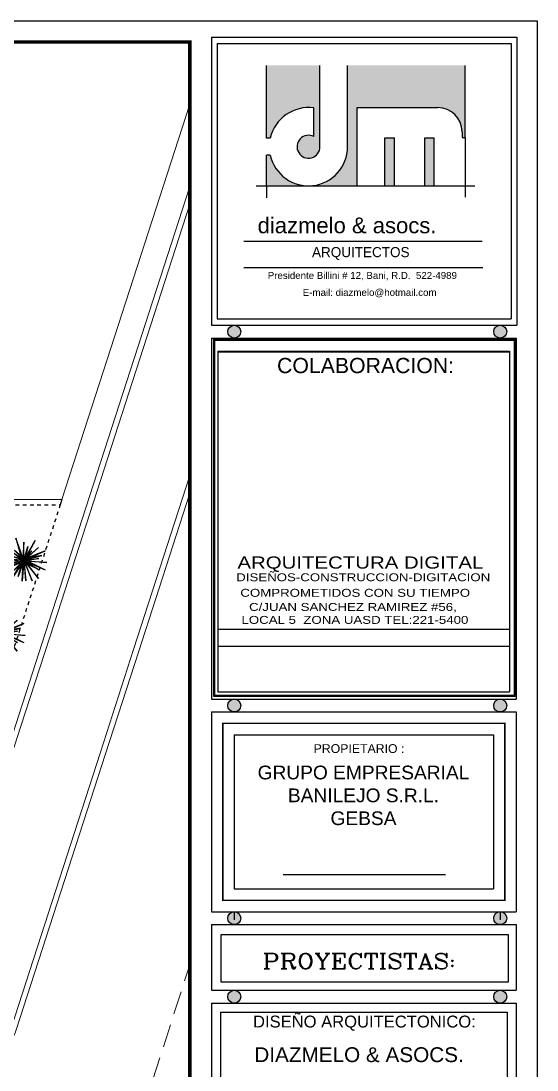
# Model space of a CAD drawing. Header units: feet. Extents: x 1019 to 2236, y -546 to 122.
# Drawn here: x 1126.06 to 1140.28, y -234.72 to -205.84 of the extents above; entities that cross this region are included whole.
import ezdxf
from ezdxf.enums import TextEntityAlignment as Align

# ---------------------------------------------------------------- set-up
doc = ezdxf.new("R2010")
doc.units = ezdxf.units.FT
doc.header["$LTSCALE"] = 0.05
doc.header["$MEASUREMENT"] = 0
doc.linetypes.add('DASHDOT', pattern=[25.4, 12.7, -6.35, 0, -6.35])
doc.linetypes.add('HIDDEN', pattern=[9.525, 6.35, -3.175])
for name, color, linetype, lineweight in [('A-GENM', 8, 'Continuous', 9), ('None', 7, 'Continuous', 5), ('VUELOS', 8, 'HIDDEN', 0)]:
    doc.layers.add(name, color=color, linetype=linetype, lineweight=lineweight)
for name, color, linetype in [('HOJA', 7, 'Continuous'), ('MARCO', 1, 'Continuous'), ('PISO', 8, 'Continuous'), ('SOLAR', 2, 'DASHDOT'), ('TARGETA', 7, 'Continuous'), ('TEXTO', 2, 'Continuous'), ('textos', 7, 'Continuous'), ('TEXXT', 2, 'Continuous')]:
    doc.layers.add(name, color=color, linetype=linetype)
doc.layers.add('PLANTS', color=7, linetype='Continuous', true_color=0x005716)
doc.styles.add('DAMIAN', font='arial.ttf', dxfattribs={"height": 0.12})
doc.styles.get("Standard").update_dxf_attribs({"font": 'arial.ttf'})
doc.styles.add('TITTEXTM', font='romanc.shx')

# ---------------------------------------------------------------- blocks, each defined once
blk = doc.blocks.new('A$C6FFE63EF')
at = {"layer": 'TEXTO', "ltscale": 0.05}
h = blk.add_hatch(color=256, dxfattribs=at)
h.paths.add_polyline_path([(1.319, 2.87), (1.319, 2.479, 3.622679), (1.401, 2.342), (1.401, 3.449), (0.672, 3.449), (0.672, 2.457), (0.725, 2.457, -0.391497)])
h.paths.add_polyline_path([(1.246, 1.809, -0.351969), (0.725, 2.227), (0.672, 2.227), (0.672, 1.809)])
h.paths.add_polyline_path([(1.91, 2.875), (3.008, 2.875, -0.414214), (3.336, 2.547), (3.336, 2.466), (3.377, 2.466), (3.377, 3.449), (1.779, 3.449), (1.779, 2.342, -0.414214), (1.246, 1.809), (1.91, 1.809)])
h.paths.add_polyline_path([(2.418, 2.465), (2.287, 2.465), (2.287, 1.809), (2.418, 1.809)], flags=17)
h.paths.add_polyline_path([(2.959, 2.465), (2.828, 2.465), (2.828, 1.809), (2.959, 1.809)], flags=17)
for p, q in [((0.671, 2.456), (0.671, 3.448)), ((1.401, 2.341), (1.401, 3.448)), ((1.778, 2.341), (1.778, 3.448)), ((3.377, 2.465), (3.377, 3.448)), ((1.319, 2.479), (1.319, 2.869)), ((1.909, 1.808), (1.909, 2.874)), ((1.909, 2.874), (3.008, 2.874)), ((0.725, 2.456), (0.671, 2.456)), ((2.287, 1.808), (2.287, 2.464)), ((2.287, 2.464), (2.418, 2.464)), ((2.418, 1.808), (2.418, 2.464)), ((2.828, 1.808), (2.828, 2.464)), ((2.828, 2.464), (2.959, 2.464)), ((2.959, 1.808), (2.959, 2.464)), ((3.336, 2.546), (3.336, 2.465)), ((3.336, 2.465), (3.377, 2.465)), ((3.377, 2.465), (3.377, 1.653)), ((0.671, 1.808), (0.671, 2.227)), ((0.725, 2.227), (0.671, 2.227)), ((0.534, 1.808), (3.512, 1.808)), ((0.671, 1.808), (0.671, 1.647)), ((0.362, 1.057), (3.61, 1.057)), ((0.362, 0.698), (3.622, 0.698))]:
    blk.add_line(p, q, dxfattribs=at)
for centre, radius, start, end in [((1.245, 2.341), 0.533, 82.0412, 167.5619), ((3.008, 2.546), 0.328, 0, 90), ((1.245, 2.341), 0.156, 61.7263, 0), ((1.245, 2.341), 0.533, 192.4381, 0)]:
    blk.add_arc(centre, radius, start, end, dxfattribs=at)
at = {"layer": 'TEXTO', "ltscale": 0.3, "width": 13.01141, "attachment_point": 1}
for s, insert, char_height in [('{\\fSwis721 Blk BT|b0|i0|c0|p34;diazmelo & asocs.}', (0.552, 1.378), 0.21489), ('{\\fComic Sans MS|b0|i0|c0|p66;ARQUITECTOS}', (1.293, 0.975), 0.13753), ('{\\fArial|b0|i0|c0|p34;Presidente Billini # 12, Bani, R.D.  522-4989}', (0.69, 0.636), 0.09455), ('{\\fArial|b0|i0|c0|p34;E-mail: diazmelo@hotmail.com}', (1.167, 0.405), 0.09455)]:
    blk.add_mtext(s, dxfattribs=dict(at, insert=insert, char_height=char_height))
blk = doc.blocks.new('A$C7FF54E45')
at = {"layer": 'SOLAR', "linetype": 'Continuous', "ltscale": 0.15}
blk.add_lwpolyline([(66.124, 33.191), (34.853, 30.693), (7.642, 28.496), (3.32, 28.119), (3.338, 28.271), (7.63, 28.645), (34.841, 30.843), (66.26, 33.352), (68.078, 13.246), (60.53, 11.749), (47.102, 9.086), (34.373, 6.546), (24.073, 4.557), (22.007, 4.131), (9.481, 1.696), (-0.018, -0.156), (0, 0)], dxfattribs=at)
at = {"layer": 'SOLAR', "ltscale": 0.03}
blk.add_lwpolyline([(3.342, 28.196), (7.636, 28.57), (34.847, 30.768), (66.118, 33.265), (67.917, 13.367), (60.501, 11.896), (47.073, 9.233), (34.344, 6.693), (24.044, 4.704), (21.978, 4.278), (9.452, 1.843), (0, 0), (3.328, 28.184)], dxfattribs=at)
blk = doc.blocks.new('T36')
at = {"color": 86, "linetype": 'Continuous'}
for p, q in [((-0.003, -0.009), (-0.054, 0.472)), ((-0.054, 0.472), (-0.003, 0.092)), ((-0.003, -0.009), (0.098, 0.472)), ((-0.003, 0.092), (0.098, 0.472)), ((-0.003, -0.009), (-0.333, 0.244)), ((-0.333, 0.244), (-0.029, 0.016)), ((-0.003, -0.009), (-0.294, 0.392)), ((-0.294, 0.392), (-0.079, 0.067)), ((-0.003, -0.009), (-0.181, 0.345)), ((-0.181, 0.345), (-0.083, 0.101)), ((-0.003, -0.009), (-0.105, 0.295)), ((-0.105, 0.295), (-0.011, 0.059)), ((-0.003, -0.009), (0.307, 0.369)), ((-0.003, -0.009), (0.123, 0.345)), ((-0.003, -0.009), (0.377, 0.244)), ((0.377, 0.244), (0.047, 0.041)), ((0.307, 0.369), (0.053, 0.08)), ((0.123, 0.345), (0.053, 0.08)), ((-0.003, -0.009), (-0.46, 0.143)), ((-0.46, 0.143), (-0.13, 0.041)), ((-0.003, -0.009), (-0.308, 0.016)), ((-0.308, 0.016), (-0.079, 0.016)), ((-0.003, -0.009), (-0.232, 0.117)), ((-0.232, 0.117), (-0.13, 0.041)), ((-0.003, -0.009), (0.402, 0.117)), ((-0.003, -0.009), (0.427, 0.041)), ((0.402, 0.117), (0.047, 0.016)), ((0.427, 0.041), (0.047, -0.009)), ((-0.003, -0.009), (-0.434, -0.263)), ((-0.434, -0.263), (-0.089, -0.09)), ((-0.003, -0.009), (-0.384, -0.085)), ((-0.384, -0.085), (-0.059, -0.042)), ((-0.003, -0.009), (-0.181, -0.39)), ((-0.003, -0.009), (-0.181, -0.238)), ((-0.181, -0.238), (-0.059, -0.042)), ((-0.029, -0.085), (-0.181, -0.39)), ((-0.003, -0.009), (-0.054, -0.364)), ((-0.054, -0.364), (-0.029, -0.085)), ((-0.003, -0.009), (0.183, -0.472)), ((-0.003, -0.009), (0.427, -0.187)), ((-0.003, -0.009), (0.022, -0.288)), ((-0.003, -0.009), (0.351, -0.06)), ((-0.003, -0.009), (0.199, -0.288)), ((-0.003, -0.009), (0.326, -0.238)), ((0.022, -0.288), (0.022, -0.085)), ((0.199, -0.288), (0.047, -0.06)), ((0.183, -0.472), (0.047, -0.085)), ((0.351, -0.06), (0.073, -0.035)), ((0.427, -0.187), (0.098, -0.06)), ((0.098, -0.06), (0.326, -0.238))]:
    blk.add_line(p, q, dxfattribs=at)
blk = doc.blocks.new('Arbol222')
at = {"layer": 'PLANTS', "lineweight": 15, "xscale": 1.5, "yscale": 1.5, "zscale": 1.5}
blk.add_blockref('T36', (0.005, 0.014), dxfattribs=at)

msp = doc.modelspace()

# ---------------------------------------------------------------- hatches: boundary and pattern name
at = {"layer": 'textos'}
h = msp.add_hatch(color=7, dxfattribs=at)
h.paths.add_polyline_path([(1132.113, -214.39, 1), (1131.758, -214.39, 1)])
h.paths.add_polyline_path([(1139.44, -214.39, 1), (1139.085, -214.39, 1)])
h = msp.add_hatch(color=7, dxfattribs=at)
h.paths.add_polyline_path([(1132.113, -224.682, 1), (1131.758, -224.682, 1)])
h.paths.add_polyline_path([(1139.44, -224.682, 1), (1139.085, -224.682, 1)])
h = msp.add_hatch(color=7, dxfattribs=at)
h.paths.add_polyline_path([(1131.936, -230.36, 1), (1131.936, -230.715, 1)])
h.paths.add_polyline_path([(1139.262, -230.36, 1), (1139.262, -230.715, 1)])
h = msp.add_hatch(color=7, dxfattribs=at)
h.paths.add_polyline_path([(1131.936, -232.522, 1), (1131.936, -232.877, 1)])
h.paths.add_polyline_path([(1139.262, -232.522, 1), (1139.262, -232.877, 1)])

# ---------------------------------------------------------------- linework, layer by layer
at = {"layer": 'A-GENM'}
for points in [[(1127.188, -219.008), (1130.712, -208.124)], [(1122.993, -234.234), (1123.285, -233.332), (1125.916, -225.208), (1126.83, -222.387), (1130.712, -210.397)], [(1123.136, -234.28), (1123.428, -233.378), (1126.059, -225.254), (1126.973, -222.433), (1130.712, -210.883)], [(1125.786, -233.562), (1128.247, -225.963), (1129.161, -223.141), (1130.712, -218.349)]]:
    msp.add_lwpolyline(points, dxfattribs=at)
for points in [[(1125.048, -234.381, 0.213422), (1125.786, -233.562), (1128.247, -225.963), (1129.161, -223.141), (1130.712, -218.349)], [(1124.989, -234.565, 0.236068), (1125.929, -233.608), (1128.39, -226.009), (1129.303, -223.188), (1130.712, -218.836)]]:
    msp.add_lwpolyline(points, format="xyb", dxfattribs=at)
at = {"layer": 'HOJA', "color": 17, "linetype": 'Continuous'}
for p, q in [((1131.487, -222.582), (1139.522, -222.582)), ((1131.487, -223.052), (1139.522, -223.052))]:
    msp.add_line(p, q, dxfattribs=at)
at = {"layer": 'MARCO'}
msp.add_lwpolyline([(1054.272, -205.837), (1140.276, -205.837), (1140.276, -261.84), (1054.272, -261.84)], close=True, dxfattribs=at)
at = {"layer": 'MARCO', "const_width": 0.1}
msp.add_lwpolyline([(1130.712, -206.416), (1054.851, -206.416), (1054.851, -261.261), (1130.712, -261.261)], close=True, dxfattribs=at)
at = {"layer": 'TARGETA', "color": 3}
for p, q in [((1131.308, -206.28), (1139.717, -206.28)), ((1131.308, -206.28), (1131.308, -214.212)), ((1131.463, -206.455), (1139.562, -206.455)), ((1131.463, -206.455), (1131.463, -214.033)), ((1139.562, -206.455), (1139.562, -214.033)), ((1139.717, -206.28), (1139.717, -214.212)), ((1131.308, -214.212), (1139.717, -214.212)), ((1131.463, -214.033), (1139.538, -214.033)), ((1139.538, -214.033), (1139.562, -214.033)), ((1131.487, -214.924), (1131.487, -224.285)), ((1131.487, -214.924), (1139.522, -214.924)), ((1131.487, -214.941), (1131.487, -224.303)), ((1131.487, -214.941), (1139.522, -214.941)), ((1131.487, -214.941), (1131.487, -224.303)), ((1139.522, -214.924), (1139.522, -224.285)), ((1139.522, -214.941), (1139.522, -224.303)), ((1139.522, -214.941), (1139.522, -224.303)), ((1131.487, -224.303), (1139.522, -224.303)), ((1131.487, -224.303), (1139.522, -224.303)), ((1131.308, -224.859), (1139.701, -224.859)), ((1131.308, -224.859), (1131.308, -230.36)), ((1139.701, -224.859), (1139.701, -230.36)), ((1131.937, -225.488), (1139.073, -225.488)), ((1131.937, -225.488), (1131.937, -229.731)), ((1139.073, -225.488), (1139.073, -229.731)), ((1131.937, -229.731), (1139.073, -229.731)), ((1131.308, -230.36), (1139.701, -230.36)), ((1131.308, -230.715), (1131.308, -232.522)), ((1131.308, -230.715), (1139.701, -230.715)), ((1139.701, -230.715), (1139.701, -232.522)), ((1131.575, -232.295), (1131.575, -230.982)), ((1131.575, -230.982), (1139.484, -230.982)), ((1139.484, -230.982), (1139.484, -232.295)), ((1139.484, -232.295), (1131.575, -232.295)), ((1131.308, -232.522), (1139.701, -232.522)), ((1131.308, -232.877), (1131.308, -237.008)), ((1131.308, -232.877), (1139.701, -232.877)), ((1131.308, -232.877), (1139.701, -232.877)), ((1139.701, -232.877), (1139.701, -237.008)), ((1131.56, -233.128), (1131.56, -236.756)), ((1131.56, -233.128), (1139.45, -233.128)), ((1139.45, -233.128), (1139.45, -236.756))]:
    msp.add_line(p, q, dxfattribs=at)
at = {"layer": 'textos', "color": 7}
for p, q in [((1131.308, -214.571), (1131.308, -224.504)), ((1131.308, -214.571), (1139.701, -214.571)), ((1131.308, -214.571), (1139.701, -214.571)), ((1131.308, -214.571), (1139.701, -214.571)), ((1139.701, -214.571), (1139.701, -224.504)), ((1131.376, -224.435), (1131.376, -214.597)), ((1131.376, -214.597), (1139.674, -214.597)), ((1131.403, -224.409), (1131.403, -214.624)), ((1131.403, -214.624), (1139.648, -214.624)), ((1139.648, -214.624), (1139.648, -224.409)), ((1139.674, -214.597), (1139.674, -224.435)), ((1131.308, -224.504), (1139.701, -224.504)), ((1139.674, -224.435), (1131.376, -224.435)), ((1139.648, -224.409), (1131.403, -224.409)), ((1131.308, -224.859), (1139.701, -224.859)), ((1131.936, -230.36), (1131.936, -230.584)), ((1139.262, -230.36), (1139.262, -230.584))]:
    msp.add_line(p, q, dxfattribs=at)
for centre in [(1131.936, -214.39), (1139.262, -214.39), (1131.936, -224.682), (1131.936, -224.682), (1139.262, -224.682), (1139.262, -224.682), (1131.936, -230.537), (1139.262, -230.537), (1131.936, -232.699), (1139.262, -232.699)]:
    msp.add_circle(centre, 0.178, dxfattribs=at)
at = {"layer": 'TEXXT'}
msp.add_line((1133.286, -229.335), (1137.759, -229.335), dxfattribs=at)
at = {"layer": 'TEXXT', "const_width": 0.0419}
msp.add_lwpolyline([(1131.622, -225.173), (1139.387, -225.173), (1139.387, -230.046), (1131.622, -230.046), (1131.622, -225.173)], dxfattribs=at)
at = {"layer": 'VUELOS', "ltscale": 2}
msp.add_lwpolyline([(1121.179, -261.261), (1130.712, -231.82)], dxfattribs=at)

# ---------------------------------------------------------------- block references
at = {"xscale": 2.02226480552591, "yscale": 2.02226480552591, "zscale": 2.02226480552591}
msp.add_blockref('A$C6FFE63EF', (1131.463, -214.033), dxfattribs=at)
at = {"layer": 'None', "lineweight": 15, "xscale": 0.8752628836795807, "yscale": 0.8752628836795807, "zscale": 0.8752628836795807, "rotation": 258.7903459937172}
for p in [(1126.135, -220.691), (1125.544, -222.693)]:
    msp.add_blockref('Arbol222', p, dxfattribs=at)
at = {"layer": 'PISO', "rotation": 168.7903459937098}
msp.add_blockref('A$C7FF54E45', (1127.14, -219.158), dxfattribs=at)

# ---------------------------------------------------------------- texts
at = {"layer": 'textos', "color": 7, "width": 1.2}
for s, height, style, p in [('ARQUITECTURA DIGITAL', 0.33516, 'DAMIAN', (1132.023, -220.578)), ('DISEÑOS-CONSTRUCCION-DIGITACION', 0.21785, 'DAMIAN', (1131.989, -221.043)), ('COMPROMETIDOS CON SU TIEMPO', 0.21785, 'DAMIAN', (1132.103, -221.471)), ('C/JUAN SANCHEZ RAMIREZ #56,  ', 0.21785, 'DAMIAN', (1132.344, -221.86)), ('LOCAL 5  ZONA UASD TEL:221-5400', 0.21785, 'DAMIAN', (1132.134, -222.216)), ('PROYECTISTAS:', 0.42017, 'TITTEXTM', (1132.713, -231.508))]:
    msp.add_text(s, height=height, dxfattribs=dict(at, style=style)).set_placement(p, align=Align.TOP_LEFT)
at = {"layer": 'textos', "color": 7, "style": 'DAMIAN'}
for s, insert, char_height, width, attachment_point in [('COLABORACION:', (1133.114, -215.113), 0.41895, 7.7431, 1), ('PROPIETARIO :', (1134.122, -225.746), 0.24212, 5.59355, 1), ('GRUPO EMPRESARIAL\\PBANILEJO S.R.L.\\PGEBSA', (1135.495, -226.337), 0.3776, 8.72357, 2), ('DISEÑO ARQUITECTONICO:', (1132.452, -233.219), 0.32678, 11.61452, 1), ('DIAZMELO & ASOCS.', (1132.488, -234.09), 0.40848, 14.5061, 1)]:
    msp.add_mtext(s, dxfattribs=dict(at, insert=insert, char_height=char_height, width=width, attachment_point=attachment_point))

doc.saveas('drawing.dxf')
